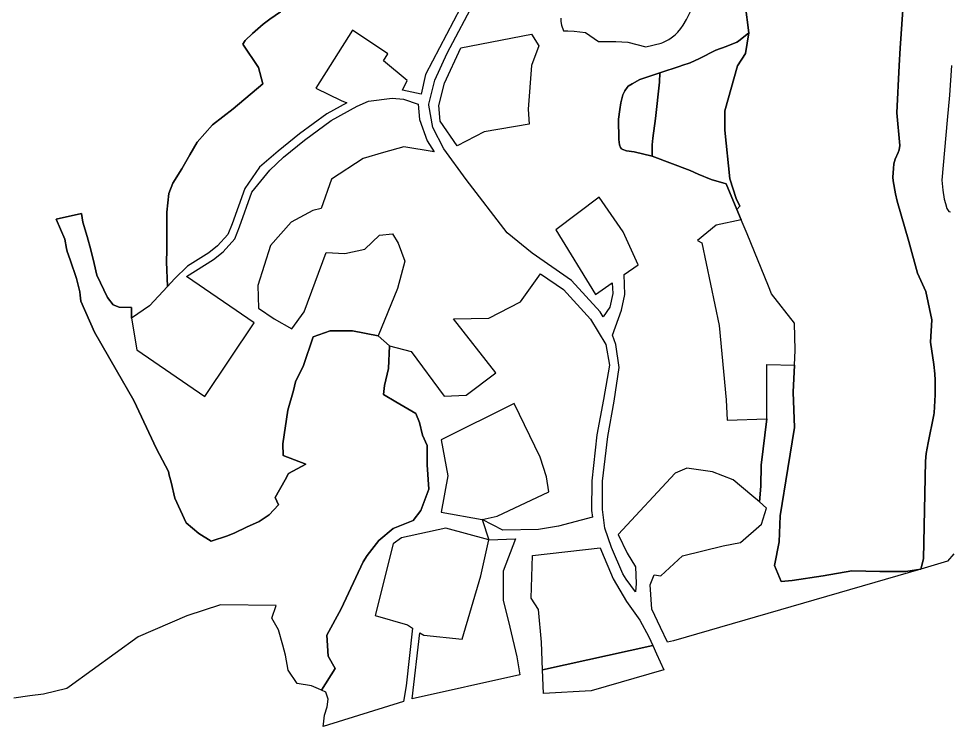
# Model space of a CAD drawing. Header units: millimetres. Extents: x 35444746 to 35449000, y 3482000 to 3488437.
# Drawn here: x 35447581.8 to 35447812.6, y 3486836 to 3487011.7 of the extents above; entities that cross this region are included whole.
import ezdxf

# ---------------------------------------------------------------- set-up
doc = ezdxf.new("R2010")
doc.units = ezdxf.units.MM
doc.layers.add('0203.02旱地整理', color=9, linetype='Continuous', true_color=0x808080)
doc.layers.add('0204.02水田整理', color=9, linetype='Continuous', true_color=0x808080)

msp = doc.modelspace()

# ---------------------------------------------------------------- linework, layer by layer
at = {"layer": '0203.02旱地整理', "color": 41}
for points in [[(35447693.12, 3487017.712), (35447682.643, 3486997.795), (35447681.603, 3486992.923), (35447676.946, 3486993.924), (35447678.168, 3486996.324), (35447672.282, 3487001.22), (35447673.37, 3487002.921), (35447664.587, 3487008.819), (35447655.453, 3486994.385), (35447661.797, 3486991.353), (35447663.151, 3486990.75), (35447658.224, 3486988.071), (35447651.429, 3486983.079), (35447646.189, 3486978.805), (35447641.504, 3486974.831), (35447637.881, 3486969.557), (35447634.724, 3486960.741), (35447633.664, 3486958.084), (35447631.112, 3486955.26), (35447628.987, 3486953.561), (35447623.667, 3486950.222), (35447620.477, 3486947.117), (35447618.693, 3486945.181), (35447618.442, 3486951.305), (35447618.539, 3486954.241), (35447618.582, 3486958.78), (35447618.525, 3486963.672), (35447619.058, 3486968.286), (35447620.069, 3486970.857), (35447622.224, 3486974.399), (35447624.278, 3486977.891), (35447626.085, 3486980.977), (35447629.854, 3486985.356), (35447635.005, 3486989.321), (35447642.379, 3486995.501), (35447641.262, 3486999.574), (35447637.38, 3487005.364), (35447637.953, 3487006.218), (35447639.802, 3487007.977), (35447642.463, 3487010.309), (35447644.06, 3487011.505), (35447646.693, 3487013.357)], [(35447693.12, 3487017.712), (35447682.643, 3486997.795), (35447681.603, 3486992.923), (35447676.946, 3486993.924), (35447678.168, 3486996.324), (35447672.282, 3487001.22), (35447673.37, 3487002.921), (35447664.587, 3487008.819), (35447655.453, 3486994.385), (35447661.797, 3486991.353), (35447663.151, 3486990.75), (35447658.224, 3486988.071), (35447651.429, 3486983.079), (35447646.189, 3486978.805), (35447641.504, 3486974.831), (35447637.881, 3486969.557), (35447634.724, 3486960.741), (35447633.664, 3486958.084), (35447631.112, 3486955.26), (35447628.987, 3486953.561), (35447623.667, 3486950.222), (35447620.477, 3486947.117), (35447618.693, 3486945.181), (35447618.442, 3486951.305), (35447618.539, 3486954.241), (35447618.582, 3486958.78), (35447618.525, 3486963.672), (35447619.058, 3486968.286), (35447620.069, 3486970.857), (35447622.224, 3486974.399), (35447624.278, 3486977.891), (35447626.085, 3486980.977), (35447629.854, 3486985.356), (35447635.005, 3486989.321), (35447642.379, 3486995.501), (35447641.262, 3486999.574), (35447637.38, 3487005.364), (35447637.953, 3487006.218), (35447639.802, 3487007.977), (35447642.463, 3487010.309), (35447644.06, 3487011.505), (35447646.693, 3487013.357)], [(35447761.921, 3487015.242), (35447762.87, 3487008.175), (35447760.252, 3487006.099), (35447759.869, 3487005.864), (35447757.255, 3487004.793), (35447754.652, 3487003.832), (35447750.656, 3487001.774), (35447748.274, 3487000.707), (35447746.225, 3487000), (35447745.843, 3486999.868), (35447740.815, 3486998.235), (35447739.03, 3486997.655), (35447735.797, 3486996.563), (35447733.896, 3486995.512), (35447732.96, 3486994.886), (35447732.654, 3486994.545), (35447732.124, 3486993.753), (35447731.627, 3486992.731), (35447731.099, 3486990.745), (35447730.83, 3486989.152), (35447730.541, 3486986.756), (35447730.635, 3486981.715), (35447730.771, 3486980.322), (35447731.02, 3486979.653), (35447731.289, 3486979.34), (35447731.632, 3486979.172), (35447732.505, 3486978.903), (35447734.433, 3486978.617), (35447738.875, 3486977.56), (35447748.264, 3486973.946), (35447750.298, 3486973.111), (35447753.521, 3486971.725), (35447757.224, 3486970.685), (35447759.912, 3486964.28), (35447760.968, 3486961.765), (35447754.776, 3486960.45), (35447750.146, 3486956.604), (35447751.221, 3486956.06), (35447755.481, 3486935.559), (35447757.201, 3486917.069), (35447757.467, 3486911.993), (35447767.298, 3486912.358), (35447765.882, 3486900.868), (35447765.796, 3486895.643), (35447765.46, 3486891.726), (35447763.618, 3486893.301), (35447758.956, 3486897.219), (35447753.863, 3486899.187), (35447747.439, 3486900.136), (35447744.609, 3486898.843), (35447730.463, 3486883.68), (35447732.676, 3486879.045), (35447734.716, 3486875.638), (35447734.91, 3486871.541), (35447734.716, 3486869.444), (35447732.396, 3486872.584), (35447731.602, 3486873.911), (35447728.818, 3486880.461), (35447727.175, 3486885.222), (35447726.543, 3486889.836), (35447726.592, 3486896.855), (35447727.856, 3486907.987), (35447729.453, 3486916.777), (35447730.719, 3486925.135), (35447729.834, 3486930.788), (35447729.06, 3486933.088), (35447731.314, 3486939.291), (35447732.117, 3486943.173), (35447731.928, 3486948.159), (35447735.426, 3486950.591), (35447731.696, 3486958.741), (35447725.729, 3486967.371), (35447714.974, 3486959.29), (35447724.851, 3486943.239), (35447729.003, 3486946.126), (35447729.106, 3486943.424), (35447728.42, 3486940.112), (35447726.715, 3486937.68), (35447725.99, 3486938.888), (35447718.874, 3486946.71), (35447709.112, 3486953.441), (35447702.939, 3486958.492), (35447692.729, 3486971.709), (35447687.21, 3486979.321), (35447684.496, 3486984.682), (35447683.473, 3486990.198), (35447683.514, 3486990.408), (35447685.006, 3486996.424), (35447688.063, 3487003.122), (35447695.262, 3487016.778)], [(35447761.921, 3487015.242), (35447762.87, 3487008.175), (35447760.252, 3487006.099), (35447759.869, 3487005.864), (35447757.255, 3487004.793), (35447754.652, 3487003.832), (35447750.656, 3487001.774), (35447748.274, 3487000.707), (35447746.225, 3487000), (35447745.843, 3486999.868), (35447740.815, 3486998.235), (35447739.03, 3486997.655), (35447735.797, 3486996.563), (35447733.896, 3486995.512), (35447732.96, 3486994.886), (35447732.654, 3486994.545), (35447732.124, 3486993.753), (35447731.627, 3486992.731), (35447731.099, 3486990.745), (35447730.83, 3486989.152), (35447730.541, 3486986.756), (35447730.635, 3486981.715), (35447730.771, 3486980.322), (35447731.02, 3486979.653), (35447731.289, 3486979.34), (35447731.632, 3486979.172), (35447732.505, 3486978.903), (35447734.433, 3486978.617), (35447738.875, 3486977.56), (35447748.264, 3486973.946), (35447750.298, 3486973.111), (35447753.521, 3486971.725), (35447757.224, 3486970.685), (35447759.912, 3486964.28), (35447760.968, 3486961.765), (35447754.776, 3486960.45), (35447750.146, 3486956.604), (35447751.221, 3486956.06), (35447755.481, 3486935.559), (35447757.201, 3486917.069), (35447757.467, 3486911.993), (35447767.298, 3486912.358), (35447765.882, 3486900.868), (35447765.796, 3486895.643), (35447765.46, 3486891.726), (35447763.618, 3486893.301), (35447758.956, 3486897.219), (35447753.863, 3486899.187), (35447747.439, 3486900.136), (35447744.609, 3486898.843), (35447730.463, 3486883.68), (35447732.676, 3486879.045), (35447734.716, 3486875.638), (35447734.91, 3486871.541), (35447734.716, 3486869.444), (35447732.396, 3486872.584), (35447731.602, 3486873.911), (35447728.818, 3486880.461), (35447727.175, 3486885.222), (35447726.543, 3486889.836), (35447726.592, 3486896.855), (35447727.856, 3486907.987), (35447729.453, 3486916.777), (35447730.719, 3486925.135), (35447729.834, 3486930.788), (35447729.06, 3486933.088), (35447731.314, 3486939.291), (35447732.117, 3486943.173), (35447731.928, 3486948.159), (35447735.426, 3486950.591), (35447731.696, 3486958.741), (35447725.729, 3486967.371), (35447714.974, 3486959.29), (35447724.851, 3486943.239), (35447729.003, 3486946.126), (35447729.106, 3486943.424), (35447728.42, 3486940.112), (35447726.715, 3486937.68), (35447725.99, 3486938.888), (35447718.874, 3486946.71), (35447709.112, 3486953.441), (35447702.939, 3486958.492), (35447692.729, 3486971.709), (35447687.21, 3486979.321), (35447684.496, 3486984.682), (35447683.473, 3486990.198), (35447683.514, 3486990.408), (35447685.006, 3486996.424), (35447688.063, 3487003.122), (35447695.262, 3487016.778)], [(35447716.202, 3487011.78), (35447716.26, 3487010.969), (35447716.434, 3487010.033), (35447716.934, 3487008.624), (35447718.006, 3487008.639), (35447719.515, 3487008.59), (35447722.329, 3487008.229), (35447725.538, 3487005.967), (35447729.859, 3487005.967), (35447732.878, 3487005.79), (35447737.303, 3487004.646), (35447741.121, 3487005.592), (35447741.506, 3487005.726), (35447742.328, 3487006.12), (35447743.049, 3487006.508), (35447743.584, 3487006.862), (35447744.557, 3487007.644), (35447745.22, 3487008.299), (35447745.993, 3487009.224), (35447746.549, 3487010.033), (35447747.403, 3487011.432), (35447748.915, 3487014.448)], [(35447716.202, 3487011.78), (35447716.26, 3487010.969), (35447716.434, 3487010.033), (35447716.934, 3487008.624), (35447718.006, 3487008.639), (35447719.515, 3487008.59), (35447722.329, 3487008.229), (35447725.538, 3487005.967), (35447729.859, 3487005.967), (35447732.878, 3487005.79), (35447737.303, 3487004.646), (35447741.121, 3487005.592), (35447741.506, 3487005.726), (35447742.328, 3487006.12), (35447743.049, 3487006.508), (35447743.584, 3487006.862), (35447744.557, 3487007.644), (35447745.22, 3487008.299), (35447745.993, 3487009.224), (35447746.549, 3487010.033), (35447747.403, 3487011.432), (35447748.915, 3487014.448)], [(35447813.648, 3486878.827), (35447812.138, 3486877.034), (35447805.489, 3486875.099), (35447806.161, 3486877.607), (35447806.623, 3486901.864), (35447806.8, 3486903.787), (35447807.289, 3486906.387), (35447808.732, 3486913.353), (35447808.803, 3486913.84), (35447809.054, 3486918.358), (35447809.09, 3486921.931), (35447808.997, 3486923.526), (35447808.733, 3486925.857), (35447807.927, 3486931.408), (35447808.238, 3486936.931), (35447806.764, 3486943.95), (35447804.631, 3486948.536), (35447802.515, 3486956.375), (35447799.656, 3486966.34), (35447799.213, 3486968.227), (35447798.629, 3486971.432), (35447798.584, 3486972.309), (35447798.68, 3486974.471), (35447798.797, 3486975.61), (35447799.119, 3486976.775), (35447799.85, 3486978.416), (35447800.09, 3486979.073), (35447800.295, 3486980.221), (35447799.561, 3486988.305), (35447800.16, 3487000), (35447800.381, 3487004.326), (35447801.036, 3487013.833)], [(35447813.648, 3486878.827), (35447812.138, 3486877.034), (35447805.489, 3486875.099), (35447806.161, 3486877.607), (35447806.623, 3486901.864), (35447806.8, 3486903.787), (35447807.289, 3486906.387), (35447808.732, 3486913.353), (35447808.803, 3486913.84), (35447809.054, 3486918.358), (35447809.09, 3486921.931), (35447808.997, 3486923.526), (35447808.733, 3486925.857), (35447807.927, 3486931.408), (35447808.238, 3486936.931), (35447806.764, 3486943.95), (35447804.631, 3486948.536), (35447802.515, 3486956.375), (35447799.656, 3486966.34), (35447799.213, 3486968.227), (35447798.629, 3486971.432), (35447798.584, 3486972.309), (35447798.68, 3486974.471), (35447798.797, 3486975.61), (35447799.119, 3486976.775), (35447799.85, 3486978.416), (35447800.09, 3486979.073), (35447800.295, 3486980.221), (35447799.561, 3486988.305), (35447800.16, 3487000), (35447800.381, 3487004.326), (35447801.036, 3487013.833)], [(35447813.06, 3487000), (35447812.57, 3486992.693), (35447812.058, 3486986.471), (35447810.679, 3486971.591), (35447810.938, 3486969.075), (35447811.31, 3486966.872), (35447811.582, 3486965.822), (35447811.983, 3486964.572), (35447812.259, 3486964.039), (35447812.444, 3486963.844), (35447812.886, 3486963.727)], [(35447813.06, 3487000), (35447812.57, 3486992.693), (35447812.058, 3486986.471), (35447810.679, 3486971.591), (35447810.938, 3486969.075), (35447811.31, 3486966.872), (35447811.582, 3486965.822), (35447811.983, 3486964.572), (35447812.259, 3486964.039), (35447812.444, 3486963.844), (35447812.886, 3486963.727)]]:
    msp.add_lwpolyline(points, dxfattribs=at)
for points in [[(35447691.429, 3487004.45), (35447708.957, 3487007.773), (35447710.76, 3487004.957), (35447709.003, 3487000), (35447708.124, 3486989.161), (35447708.359, 3486985.51), (35447697.228, 3486983.583), (35447690.523, 3486980.13), (35447686.355, 3486986.225), (35447686.027, 3486990.087), (35447687.421, 3486995.692)], [(35447691.429, 3487004.45), (35447708.957, 3487007.773), (35447710.76, 3487004.957), (35447709.003, 3487000), (35447708.124, 3486989.161), (35447708.359, 3486985.51), (35447697.228, 3486983.583), (35447690.523, 3486980.13), (35447686.355, 3486986.225), (35447686.027, 3486990.087), (35447687.421, 3486995.692)], [(35447691.429, 3487004.45), (35447708.957, 3487007.773), (35447710.76, 3487004.957), (35447709.003, 3487000), (35447708.124, 3486989.161), (35447708.359, 3486985.51), (35447697.228, 3486983.583), (35447690.523, 3486980.13), (35447686.355, 3486986.225), (35447686.027, 3486990.087), (35447687.421, 3486995.692)], [(35447691.429, 3487004.45), (35447708.957, 3487007.773), (35447710.76, 3487004.957), (35447709.003, 3487000), (35447708.124, 3486989.161), (35447708.359, 3486985.51), (35447697.228, 3486983.583), (35447690.523, 3486980.13), (35447686.355, 3486986.225), (35447686.027, 3486990.087), (35447687.421, 3486995.692)], [(35447691.429, 3487004.45), (35447708.957, 3487007.773), (35447710.76, 3487004.957), (35447709.003, 3487000), (35447708.124, 3486989.161), (35447708.359, 3486985.51), (35447697.228, 3486983.583), (35447690.523, 3486980.13), (35447686.355, 3486986.225), (35447686.027, 3486990.087), (35447687.421, 3486995.692)], [(35447691.429, 3487004.45), (35447708.957, 3487007.773), (35447710.76, 3487004.957), (35447709.003, 3487000), (35447708.124, 3486989.161), (35447708.359, 3486985.51), (35447697.228, 3486983.583), (35447690.523, 3486980.13), (35447686.355, 3486986.225), (35447686.027, 3486990.087), (35447687.421, 3486995.692)], [(35447684.835, 3486978.611), (35447677.301, 3486979.817), (35447672.283, 3486978.445), (35447667.19, 3486976.991), (35447659.368, 3486971.811), (35447656.852, 3486964.583), (35447654.763, 3486964.057), (35447649.347, 3486961.188), (35447644.248, 3486955.399), (35447641.142, 3486945.464), (35447641.258, 3486939.807), (35447645.153, 3486937.191), (35447649.544, 3486934.663), (35447652.596, 3486938.923), (35447658.087, 3486953.638), (35447662.644, 3486953.351), (35447667.66, 3486954.458), (35447671.275, 3486957.897), (35447674.483, 3486958.247), (35447675.941, 3486955.974), (35447677.516, 3486951.486), (35447675.75, 3486944.741), (35447670.917, 3486932.922), (35447664.587, 3486934.233), (35447659.026, 3486934.187), (35447654.82, 3486932.741), (35447652.469, 3486925.557), (35447650.487, 3486921.548), (35447649.912, 3486919.412), (35447648.526, 3486914.54), (35447647.286, 3486906.194), (35447647.41, 3486903.255), (35447653, 3486901.122), (35447648.736, 3486898.816), (35447647.87, 3486897.212), (35447645.422, 3486892.86), (35447646.206, 3486891.048), (35447643.89, 3486888.51), (35447641.401, 3486886.882), (35447638.267, 3486885.499), (35447635.365, 3486884.037), (35447633.55, 3486883.305), (35447629.564, 3486882.017), (35447626.479, 3486883.902), (35447623.374, 3486886.549), (35447620.506, 3486892.706), (35447619.596, 3486896.644), (35447619.165, 3486898.344), (35447618.925, 3486899.288), (35447615.991, 3486904.959), (35447610.346, 3486916.931), (35447605.955, 3486924.516), (35447600.646, 3486933.833), (35447597.208, 3486941.537), (35447597.058, 3486943.031), (35447596.974, 3486943.878), (35447596.161, 3486947.169), (35447594.557, 3486951.783), (35447593.841, 3486953.879), (35447593.703, 3486954.599), (35447593.255, 3486956.929), (35447591.119, 3486961.89), (35447597.351, 3486963.281), (35447597.715, 3486961.187), (35447598.763, 3486957.574), (35447599.731, 3486954.289), (35447600.534, 3486950.923), (35447601.176, 3486948.049), (35447603.854, 3486942.46), (35447605.239, 3486940.649), (35447606.712, 3486940.067), (35447609.778, 3486940.002), (35447609.784, 3486937.373), (35447611.12, 3486929.491), (35447628.007, 3486917.903), (35447640.239, 3486936.185), (35447623.455, 3486947.664), (35447630.147, 3486951.928), (35447632.487, 3486953.799), (35447635.388, 3486957.009), (35447636.595, 3486960.033), (35447639.652, 3486968.57), (35447644.069, 3486974.106), (35447647.503, 3486977.296), (35447652.654, 3486981.497), (35447659.31, 3486986.387), (35447665.718, 3486989.985), (35447668.57, 3486991.19), (35447674.402, 3486991.892), (35447677.2, 3486991.706), (35447680.86, 3486990.475), (35447681.226, 3486986.624), (35447683.091, 3486981.38)], [(35447684.835, 3486978.611), (35447677.301, 3486979.817), (35447672.283, 3486978.445), (35447667.19, 3486976.991), (35447659.368, 3486971.811), (35447656.852, 3486964.583), (35447654.763, 3486964.057), (35447649.347, 3486961.188), (35447644.248, 3486955.399), (35447641.142, 3486945.464), (35447641.258, 3486939.807), (35447645.153, 3486937.191), (35447649.544, 3486934.663), (35447652.596, 3486938.923), (35447658.087, 3486953.638), (35447662.644, 3486953.351), (35447667.66, 3486954.458), (35447671.275, 3486957.897), (35447674.483, 3486958.247), (35447675.941, 3486955.974), (35447677.516, 3486951.486), (35447675.75, 3486944.741), (35447670.917, 3486932.922), (35447664.587, 3486934.233), (35447659.026, 3486934.187), (35447654.82, 3486932.741), (35447652.469, 3486925.557), (35447650.487, 3486921.548), (35447649.912, 3486919.412), (35447648.526, 3486914.54), (35447647.286, 3486906.194), (35447647.41, 3486903.255), (35447653, 3486901.122), (35447648.736, 3486898.816), (35447647.87, 3486897.212), (35447645.422, 3486892.86), (35447646.206, 3486891.048), (35447643.89, 3486888.51), (35447641.401, 3486886.882), (35447638.267, 3486885.499), (35447635.365, 3486884.037), (35447633.55, 3486883.305), (35447629.564, 3486882.017), (35447626.479, 3486883.902), (35447623.374, 3486886.549), (35447620.506, 3486892.706), (35447619.596, 3486896.644), (35447619.165, 3486898.344), (35447618.925, 3486899.288), (35447615.991, 3486904.959), (35447610.346, 3486916.931), (35447605.955, 3486924.516), (35447600.646, 3486933.833), (35447597.208, 3486941.537), (35447597.058, 3486943.031), (35447596.974, 3486943.878), (35447596.161, 3486947.169), (35447594.557, 3486951.783), (35447593.841, 3486953.879), (35447593.703, 3486954.599), (35447593.255, 3486956.929), (35447591.119, 3486961.89), (35447597.351, 3486963.281), (35447597.715, 3486961.187), (35447598.763, 3486957.574), (35447599.731, 3486954.289), (35447600.534, 3486950.923), (35447601.176, 3486948.049), (35447603.854, 3486942.46), (35447605.239, 3486940.649), (35447606.712, 3486940.067), (35447609.778, 3486940.002), (35447609.784, 3486937.373), (35447611.12, 3486929.491), (35447628.007, 3486917.903), (35447640.239, 3486936.185), (35447623.455, 3486947.664), (35447630.147, 3486951.928), (35447632.487, 3486953.799), (35447635.388, 3486957.009), (35447636.595, 3486960.033), (35447639.652, 3486968.57), (35447644.069, 3486974.106), (35447647.503, 3486977.296), (35447652.654, 3486981.497), (35447659.31, 3486986.387), (35447665.718, 3486989.985), (35447668.57, 3486991.19), (35447674.402, 3486991.892), (35447677.2, 3486991.706), (35447680.86, 3486990.475), (35447681.226, 3486986.624), (35447683.091, 3486981.38)], [(35447711.168, 3486948.379), (35447716.887, 3486944.436), (35447723.57, 3486937.09), (35447727.358, 3486930.782), (35447728.284, 3486925.675), (35447726.785, 3486917.194), (35447725.185, 3486908.384), (35447723.894, 3486897.018), (35447723.843, 3486889.655), (35447724.078, 3486887.935), (35447715.671, 3486885.766), (35447710.719, 3486884.9), (35447701.838, 3486884.734), (35447696.706, 3486887.367), (35447700.452, 3486888.212), (35447713.296, 3486894.218), (35447712.719, 3486897.955), (35447711.092, 3486902.856), (35447704.689, 3486916.184), (35447686.598, 3486907.187), (35447688.218, 3486898.248), (35447686.588, 3486889.161), (35447696.706, 3486887.367), (35447698.357, 3486882.308), (35447687.725, 3486885.193), (35447676.704, 3486882.854), (35447674.683, 3486881.329), (35447670.205, 3486863.602), (35447678.206, 3486861.23), (35447679.429, 3486860.449), (35447677.919, 3486846.073), (35447677.201, 3486842.226), (35447657.342, 3486836.043), (35447657.382, 3486836.611), (35447657.643, 3486838.842), (35447658.316, 3486840.904), (35447658.575, 3486842.804), (35447658.007, 3486844.543), (35447656.86, 3486845.05), (35447660.283, 3486850.421), (35447658.526, 3486853.462), (35447658.191, 3486858.68), (35447661.764, 3486865.242), (35447667.221, 3486876.898), (35447668.248, 3486878.424), (35447671.15, 3486882.145), (35447674.637, 3486885.164), (35447679.637, 3486887.124), (35447681.486, 3486889.58), (35447683.544, 3486894.939), (35447683.079, 3486900.908), (35447683.122, 3486905.718), (35447681.923, 3486908.295), (35447681.164, 3486911.485), (35447680.244, 3486913.675), (35447675.344, 3486916.543), (35447672.301, 3486918.385), (35447672.5, 3486920.632), (35447673.54, 3486924.879), (35447673.766, 3486930.437), (35447679.135, 3486929.038), (35447687.287, 3486917.975), (35447692.749, 3486918.211), (35447700.091, 3486923.767), (35447689.613, 3486937.159), (35447698.381, 3486937.321), (35447706.273, 3486941.366)], [(35447711.168, 3486948.379), (35447716.887, 3486944.436), (35447723.57, 3486937.09), (35447727.358, 3486930.782), (35447728.284, 3486925.675), (35447726.785, 3486917.194), (35447725.185, 3486908.384), (35447723.894, 3486897.018), (35447723.843, 3486889.655), (35447724.078, 3486887.935), (35447715.671, 3486885.766), (35447710.719, 3486884.9), (35447701.838, 3486884.734), (35447696.706, 3486887.367), (35447700.452, 3486888.212), (35447713.296, 3486894.218), (35447712.719, 3486897.955), (35447711.092, 3486902.856), (35447704.689, 3486916.184), (35447686.598, 3486907.187), (35447688.218, 3486898.248), (35447686.588, 3486889.161), (35447696.706, 3486887.367), (35447698.357, 3486882.308), (35447687.725, 3486885.193), (35447676.704, 3486882.854), (35447674.683, 3486881.329), (35447670.205, 3486863.602), (35447678.206, 3486861.23), (35447679.429, 3486860.449), (35447677.919, 3486846.073), (35447677.201, 3486842.226), (35447657.342, 3486836.043), (35447657.382, 3486836.611), (35447657.643, 3486838.842), (35447658.316, 3486840.904), (35447658.575, 3486842.804), (35447658.007, 3486844.543), (35447656.86, 3486845.05), (35447660.283, 3486850.421), (35447658.526, 3486853.462), (35447658.191, 3486858.68), (35447661.764, 3486865.242), (35447667.221, 3486876.898), (35447668.248, 3486878.424), (35447671.15, 3486882.145), (35447674.637, 3486885.164), (35447679.637, 3486887.124), (35447681.486, 3486889.58), (35447683.544, 3486894.939), (35447683.079, 3486900.908), (35447683.122, 3486905.718), (35447681.923, 3486908.295), (35447681.164, 3486911.485), (35447680.244, 3486913.675), (35447675.344, 3486916.543), (35447672.301, 3486918.385), (35447672.5, 3486920.632), (35447673.54, 3486924.879), (35447673.766, 3486930.437), (35447679.135, 3486929.038), (35447687.287, 3486917.975), (35447692.749, 3486918.211), (35447700.091, 3486923.767), (35447689.613, 3486937.159), (35447698.381, 3486937.321), (35447706.273, 3486941.366)], [(35447774.186, 3486925.693), (35447773.851, 3486919.011), (35447774.135, 3486910.201), (35447772.539, 3486900.063), (35447770.628, 3486888.283), (35447770.4, 3486881.864), (35447769.244, 3486875.968), (35447770.837, 3486872.004), (35447773.624, 3486872.265), (35447781.275, 3486873.435), (35447788.401, 3486874.62), (35447795.321, 3486874.511), (35447800.001, 3486874.466), (35447801.763, 3486874.45), (35447805.489, 3486875.099), (35447744.162, 3486857.243), (35447742.693, 3486856.918), (35447740.956, 3486860.576), (35447738.804, 3486865.111), (35447738.387, 3486871.151), (35447739.339, 3486873.684), (35447741.023, 3486873.399), (35447746.4, 3486878.327), (35447756.457, 3486880.856), (35447760.763, 3486881.651), (35447765.95, 3486886.233), (35447767.239, 3486890.204), (35447765.46, 3486891.726), (35447765.796, 3486895.643), (35447765.882, 3486900.868), (35447767.298, 3486912.358), (35447767.296, 3486925.862)], [(35447774.186, 3486925.693), (35447773.851, 3486919.011), (35447774.135, 3486910.201), (35447772.539, 3486900.063), (35447770.628, 3486888.283), (35447770.4, 3486881.864), (35447769.244, 3486875.968), (35447770.837, 3486872.004), (35447773.624, 3486872.265), (35447781.275, 3486873.435), (35447788.401, 3486874.62), (35447795.321, 3486874.511), (35447800.001, 3486874.466), (35447801.763, 3486874.45), (35447805.489, 3486875.099), (35447744.162, 3486857.243), (35447742.693, 3486856.918), (35447740.956, 3486860.576), (35447738.804, 3486865.111), (35447738.387, 3486871.151), (35447739.339, 3486873.684), (35447741.023, 3486873.399), (35447746.4, 3486878.327), (35447756.457, 3486880.856), (35447760.763, 3486881.651), (35447765.95, 3486886.233), (35447767.239, 3486890.204), (35447765.46, 3486891.726), (35447765.796, 3486895.643), (35447765.882, 3486900.868), (35447767.298, 3486912.358), (35447767.296, 3486925.862)], [(35447704.958, 3486882.572), (35447701.95, 3486874.563), (35447701.914, 3486867.369), (35447703.62, 3486860.7), (35447705.303, 3486853.339), (35447706.052, 3486848.807), (35447679.366, 3486842.9), (35447681.313, 3486859.244), (35447682.243, 3486858.65), (35447691.748, 3486857.7), (35447696.424, 3486873.4), (35447698.357, 3486882.308)], [(35447704.958, 3486882.572), (35447701.95, 3486874.563), (35447701.914, 3486867.369), (35447703.62, 3486860.7), (35447705.303, 3486853.339), (35447706.052, 3486848.807), (35447679.366, 3486842.9), (35447681.313, 3486859.244), (35447682.243, 3486858.65), (35447691.748, 3486857.7), (35447696.424, 3486873.4), (35447698.357, 3486882.308)]]:
    msp.add_lwpolyline(points, close=True, dxfattribs=at)
at = {"layer": '0204.02水田整理', "color": 51}
for points in [[(35447801.036, 3487013.833), (35447800.381, 3487004.326), (35447800.16, 3487000), (35447799.561, 3486988.305), (35447800.295, 3486980.221), (35447800.09, 3486979.073), (35447799.85, 3486978.416), (35447799.119, 3486976.775), (35447798.797, 3486975.61), (35447798.68, 3486974.471), (35447798.584, 3486972.309), (35447798.629, 3486971.432), (35447799.213, 3486968.227), (35447799.656, 3486966.34), (35447802.515, 3486956.375), (35447804.631, 3486948.536), (35447806.764, 3486943.95), (35447808.238, 3486936.931), (35447807.927, 3486931.408), (35447808.733, 3486925.857), (35447808.997, 3486923.526), (35447809.09, 3486921.931), (35447809.054, 3486918.358), (35447808.803, 3486913.84), (35447808.732, 3486913.353), (35447807.289, 3486906.387), (35447806.8, 3486903.787), (35447806.623, 3486901.864), (35447806.161, 3486877.607), (35447805.489, 3486875.099), (35447801.763, 3486874.45), (35447800.001, 3486874.466), (35447795.321, 3486874.511), (35447788.401, 3486874.62), (35447781.275, 3486873.435), (35447773.624, 3486872.265), (35447770.837, 3486872.004), (35447769.244, 3486875.968), (35447770.4, 3486881.864), (35447770.628, 3486888.283), (35447772.539, 3486900.063), (35447774.135, 3486910.201), (35447773.851, 3486919.011), (35447774.186, 3486925.693), (35447774.37, 3486929.389), (35447774.166, 3486936.114), (35447768.468, 3486943.411), (35447767.718, 3486945.258), (35447762.44, 3486958.256), (35447760.968, 3486961.765), (35447759.912, 3486964.28), (35447760.613, 3486965.137), (35447759.73, 3486967.059), (35447758.122, 3486971.916), (35447756.894, 3486983.977), (35447756.894, 3486988.758), (35447760.031, 3486999.942), (35447762.009, 3487003.001), (35447762.87, 3487008.175), (35447761.921, 3487015.242)], [(35447646.693, 3487013.357), (35447644.06, 3487011.505), (35447642.463, 3487010.309), (35447639.802, 3487007.977), (35447637.953, 3487006.218), (35447637.38, 3487005.364), (35447641.262, 3486999.574), (35447642.379, 3486995.501), (35447635.005, 3486989.321), (35447629.854, 3486985.356), (35447626.085, 3486980.977), (35447624.278, 3486977.891), (35447622.224, 3486974.399), (35447620.069, 3486970.857), (35447619.058, 3486968.286), (35447618.525, 3486963.672), (35447618.582, 3486958.78), (35447618.539, 3486954.241), (35447618.442, 3486951.305), (35447618.693, 3486945.181), (35447614.262, 3486940.374), (35447609.784, 3486937.373), (35447609.778, 3486940.002), (35447606.712, 3486940.067), (35447605.239, 3486940.649), (35447603.854, 3486942.46), (35447601.176, 3486948.049), (35447600.534, 3486950.923), (35447599.731, 3486954.289), (35447598.763, 3486957.574), (35447597.715, 3486961.187), (35447597.351, 3486963.281), (35447591.119, 3486961.89), (35447593.255, 3486956.929), (35447593.703, 3486954.599), (35447593.841, 3486953.879), (35447594.557, 3486951.783), (35447596.161, 3486947.169), (35447596.974, 3486943.878), (35447597.058, 3486943.031), (35447597.208, 3486941.537), (35447600.646, 3486933.833), (35447605.955, 3486924.516), (35447610.346, 3486916.931), (35447615.991, 3486904.959), (35447618.925, 3486899.288), (35447619.165, 3486898.344), (35447619.596, 3486896.644), (35447620.506, 3486892.706), (35447623.374, 3486886.549), (35447626.479, 3486883.902), (35447629.564, 3486882.017), (35447633.55, 3486883.305), (35447635.365, 3486884.037), (35447638.267, 3486885.499), (35447641.401, 3486886.882), (35447643.89, 3486888.51), (35447646.206, 3486891.048), (35447645.422, 3486892.86), (35447647.87, 3486897.212), (35447648.736, 3486898.816), (35447653, 3486901.122), (35447647.41, 3486903.255), (35447647.286, 3486906.194), (35447648.526, 3486914.54), (35447649.912, 3486919.412), (35447650.487, 3486921.548), (35447652.469, 3486925.557), (35447654.82, 3486932.741), (35447659.026, 3486934.187), (35447664.587, 3486934.233), (35447670.917, 3486932.922), (35447673.766, 3486930.437), (35447673.54, 3486924.879), (35447672.5, 3486920.632), (35447672.301, 3486918.385), (35447675.344, 3486916.543), (35447680.244, 3486913.675), (35447681.164, 3486911.485), (35447681.923, 3486908.295), (35447683.122, 3486905.718), (35447683.079, 3486900.908), (35447683.544, 3486894.939), (35447681.486, 3486889.58), (35447679.637, 3486887.124), (35447674.637, 3486885.164), (35447671.15, 3486882.145), (35447668.248, 3486878.424), (35447667.221, 3486876.898), (35447661.764, 3486865.242), (35447658.191, 3486858.68), (35447658.526, 3486853.462), (35447660.283, 3486850.421), (35447656.86, 3486845.05), (35447656.111, 3486845.381), (35447654.379, 3486846.135), (35447650.828, 3486846.651), (35447648.615, 3486849.971), (35447647.975, 3486853.694), (35447647.329, 3486856.178), (35447646.193, 3486859.987), (35447644.557, 3486862.889), (35447645.623, 3486866.084), (35447631.842, 3486866.18), (35447623.496, 3486863.5), (35447611.424, 3486858.28), (35447594.301, 3486845.82), (35447593.791, 3486845.449), (35447587.961, 3486844.078), (35447584.583, 3486843.608), (35447580.613, 3486843.055)]]:
    msp.add_lwpolyline(points, dxfattribs=at)
for points in [[(35447762.87, 3487008.175), (35447762.009, 3487003.001), (35447760.031, 3486999.942), (35447756.894, 3486988.758), (35447756.894, 3486983.977), (35447758.122, 3486971.916), (35447759.73, 3486967.059), (35447760.613, 3486965.137), (35447759.912, 3486964.28), (35447757.224, 3486970.685), (35447753.521, 3486971.725), (35447750.298, 3486973.111), (35447748.264, 3486973.946), (35447738.875, 3486977.56), (35447738.872, 3486977.931), (35447738.902, 3486980.338), (35447739.046, 3486982.007), (35447739.673, 3486986.903), (35447740.724, 3486995.918), (35447740.815, 3486998.235), (35447745.843, 3486999.868), (35447746.225, 3487000), (35447748.274, 3487000.707), (35447750.656, 3487001.774), (35447754.652, 3487003.832), (35447757.255, 3487004.793), (35447759.869, 3487005.864), (35447760.252, 3487006.099)], [(35447740.815, 3486998.235), (35447740.724, 3486995.918), (35447739.673, 3486986.903), (35447739.046, 3486982.007), (35447738.902, 3486980.338), (35447738.872, 3486977.931), (35447738.875, 3486977.56), (35447734.433, 3486978.617), (35447732.505, 3486978.903), (35447731.632, 3486979.172), (35447731.289, 3486979.34), (35447731.02, 3486979.653), (35447730.771, 3486980.322), (35447730.635, 3486981.715), (35447730.541, 3486986.756), (35447730.83, 3486989.152), (35447731.099, 3486990.745), (35447731.627, 3486992.731), (35447732.124, 3486993.753), (35447732.654, 3486994.545), (35447732.96, 3486994.886), (35447733.896, 3486995.512), (35447735.797, 3486996.563), (35447739.03, 3486997.655)], [(35447725.978, 3486880.319), (35447726.295, 3486879.496), (35447729.19, 3486872.685), (35447732.551, 3486867.07), (35447735.832, 3486862.388), (35447738.055, 3486858.231), (35447739.02, 3486856.104), (35447711.713, 3486850.06), (35447711.444, 3486856.962), (35447710.734, 3486865.047), (35447708.889, 3486867.884), (35447709.246, 3486878.431)], [(35447739.02, 3486856.104), (35447739.935, 3486854.088), (35447741.748, 3486850.12), (35447723.767, 3486844.836), (35447711.94, 3486844.235), (35447711.713, 3486850.06)]]:
    msp.add_lwpolyline(points, close=True, dxfattribs=at)

doc.saveas('drawing.dxf')
